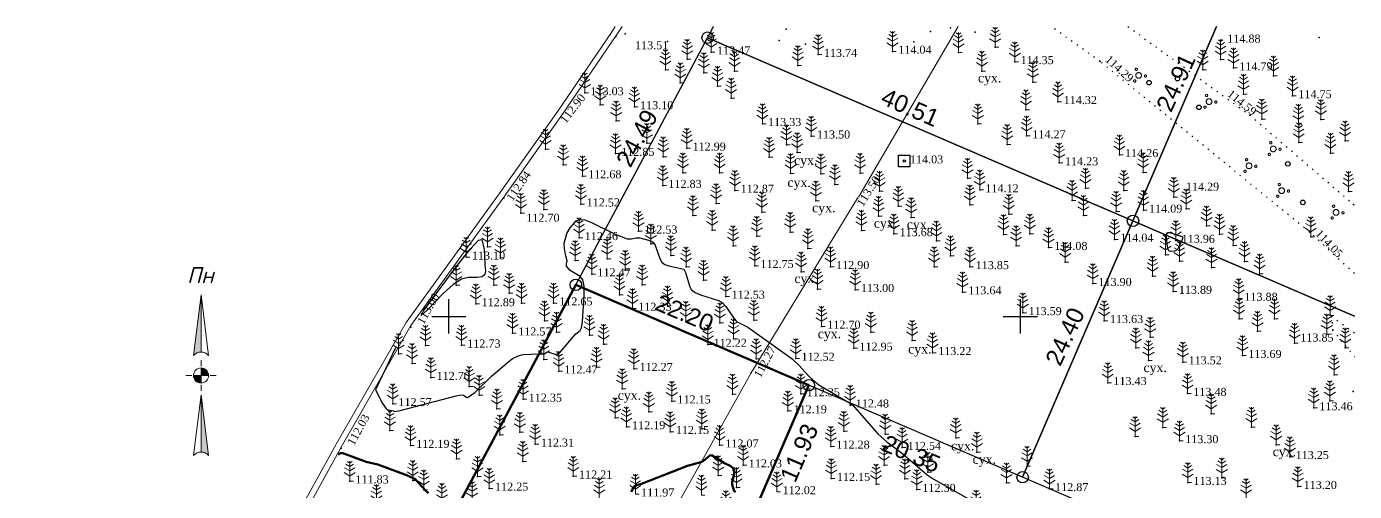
# Model space of a CAD drawing. Header units: millimetres. Extents: x 5405363 to 5405479, y 5524806 to 5524925.
# Drawn here: x 5405363.1 to 5405479.2, y 5524884.7 to 5524925.3 of the extents above; entities that cross this region are included whole.
import ezdxf
from ezdxf.enums import TextEntityAlignment as Align

# ---------------------------------------------------------------- set-up
doc = ezdxf.new("R2010")
doc.units = ezdxf.units.MM
doc.set_wipeout_variables(frame=1)
doc.linetypes.add('HIDDEN', pattern=[0.5, 0, -0.5])
doc.linetypes.add('суцільна', pattern=[50, 50, 0])
for name, color, linetype, lineweight in [('#Лист (текст_ПН)', 250, 'Continuous', 0), ('#Штамп', 250, 'Continuous', 0), ('11900000', 1, 'Continuous', 30), ('82323000', 185, 'Сеточный', 20), ('Контур', 7, 'HIDDEN', 30), ('ограждение', 7, 'ZABOR', 20), ('ТОЧКИ', 7, 'Continuous', 30), ('усл. знак', 7, 'суцільна', 20)]:
    doc.layers.add(name, color=color, linetype=linetype, lineweight=lineweight)
for name, color, linetype in [('SC007', 7, 'Continuous'), ('горизонтали', 42, 'Continuous'), ('Ділянки_Межі', 10, 'Continuous'), ('надписи', 7, 'Continuous'), ('отметки', 7, 'Continuous'), ('промеры', 185, 'Continuous'), ('Растительность', 7, 'Continuous')]:
    doc.layers.add(name, color=color, linetype=linetype)
doc.styles.get("Standard").update_dxf_attribs({"font": 'arial.ttf'})
doc.styles.add('times', font='times.ttf')
doc.styles.add('Мой_Топо', font='isocpeui.ttf')
doc.linetypes.add('ZABOR', pattern='A,1,-0.1,[132,ltypeshp.shx,S=0.25,R=0,X=-0.1,Y=0],-0.4,1', length=2.5)
doc.linetypes.add('ЗаборДерПр', pattern='A,1,[130,ltypeshp.shx,S=0.25,R=0,X=0,Y=-0.25],1.5', length=2.5)
doc.linetypes.add('Сеточный', pattern='A,2.2,["<",Standard,S=0.5,R=90,X=0,Y=0],2.2,["<",Standard,S=0.5,R=270,X=-0.5,Y=0],0.1', length=4.5)

# ---------------------------------------------------------------- blocks, each defined once
blk = doc.blocks.new('A$C51FE15A3')
at = {"layer": 'Растительность', "color": 94, "lineweight": 0}
for points in [[(-0.45, 1.17), (0, 0.9), (0.45, 1.17)], [(-0.34, 1.49), (0, 1.27), (0.34, 1.49)], [(-0.2, 1.73), (0, 1.58), (0.2, 1.73)], [(0, 1.75), (0, 0), (0.32, 0)], [(-0.49, 0.75), (0, 0.44), (0.49, 0.75)]]:
    blk.add_lwpolyline(points, dxfattribs=at)
blk = doc.blocks.new('SYMBOL902')
at = {"layer": 'SC007'}
blk.add_lwpolyline([(-1.25, -1.25), (-1.25, 1.25), (1.25, 1.25), (1.25, -1.25)], close=True, dxfattribs=at)
blk.add_circle((0, 0), 0.25, dxfattribs=at)
blk = doc.blocks.new('A$C72385B22')
at = {"layer": 'усл. знак'}
for centre, radius in [((0, 0), 0.625), ((-0.02, 1.49), 0.25), ((-1.29, -0.64), 0.25), ((1.28, -0.76), 0.25)]:
    blk.add_circle(centre, radius, dxfattribs=at)
blk = doc.blocks.new('*U31')
at = {"color": 0}
for points in [[(-0.113, 0), (-0.109, -0.029), (-0.097, -0.056)], [(-0.113, 0), (-0.097, -0.056), (0, 0)], [(-0.097, -0.056), (0, -0.113), (0, 0)], [(-0.097, -0.056), (-0.08, -0.08), (-0.056, -0.097)], [(-0.097, -0.056), (-0.056, -0.097), (0, -0.113)], [(-0.056, -0.097), (-0.029, -0.109), (0, -0.113)]]:
    blk.add_solid(points, dxfattribs=at)
blk = doc.blocks.new('*U32')
at = {"color": 0}
for points in [[(0, 0), (0.097, 0.056), (0, 0.113)], [(0.097, 0.056), (0.029, 0.109), (0, 0.113)], [(0, 0), (0.113, 0), (0.097, 0.056)], [(0.097, 0.056), (0.056, 0.097), (0.029, 0.109)], [(0.097, 0.056), (0.08, 0.08), (0.056, 0.097)], [(0.113, 0), (0.109, 0.029), (0.097, 0.056)]]:
    blk.add_solid(points, dxfattribs=at)
blk = doc.blocks.new('*U33')
at = {"color": 0}
for points in [[(0, -1.136), (0.021, -1.138), (0, -0.288)], [(0.021, -1.138), (0.042, -1.142), (0, -0.288)], [(0.042, -1.142), (0.062, -1.15), (0, -0.288)], [(0.062, -1.15), (0.081, -1.16), (0, -0.288)], [(0.081, -1.16), (0.098, -1.173), (0, -0.288)], [(0.098, -1.173), (0.113, -1.188), (0, -0.288)]]:
    blk.add_solid(points, dxfattribs=at)
blk = doc.blocks.new('*U34')
at = {"color": 0}
for points in [[(-0.113, 0.297), (-0.098, 0.312), (0, 1.197)], [(-0.098, 0.312), (-0.081, 0.325), (0, 1.197)], [(-0.081, 0.325), (-0.062, 0.335), (0, 1.197)], [(-0.062, 0.335), (-0.042, 0.343), (0, 1.197)], [(-0.042, 0.343), (-0.021, 0.347), (0, 1.197)], [(-0.021, 0.347), (0, 0.349), (0, 1.197)]]:
    blk.add_solid(points, dxfattribs=at)
blk = doc.blocks.new('#Північ')
at = {"color": 7}
blk.add_wipeout([(-2.9, 10.63), (2.9, 10.63), (2.9, -7.98), (-2.9, -7.98)], dxfattribs=at).dxf.layer = '#Лист (текст_ПН)'
at = {"layer": '#Лист (текст_ПН)'}
for p, q in [((-0.66, 1.75), (0, 7.04)), ((0, 7.04), (0, 2.05)), ((0, 7.04), (0.66, 1.75)), ((0, 1.34), (0, 0.81)), ((-1.34, 0), (-0.81, 0)), ((-0.66, 0), (0.66, 0)), ((0, 0.66), (0, -0.66)), ((1.34, 0), (0.81, 0)), ((0, -1.34), (0, -0.81)), ((-0.66, -6.99), (0, -1.69)), ((0, -1.69), (0.66, -6.99)), ((0, -1.69), (0, -6.69))]:
    blk.add_line(p, q, dxfattribs=at)
at = {"layer": '#Лист (текст_ПН)', "flags": 128}
for points in [[(0, 7.04), (-0.66, 1.75, -0.218585), (0, 2.05)], [(0, 0), (-0.66, 0, 0.414214), (0, -0.66)]]:
    blk.add_lwpolyline(points, format="xyb", close=True, dxfattribs=at)
at = {"layer": '#Лист (текст_ПН)'}
blk.add_circle((0, 0), 0.662, dxfattribs=at)
for centre in [(0, 1.18), (0, -7.56)]:
    blk.add_arc(centre, 0.874, 40.6798, 139.3202, dxfattribs=at)
at = {"layer": '#Лист (текст_ПН)', "xscale": 5.883850111352785, "yscale": 5.883850111352785, "zscale": 5.883850111352785}
for name in ['*U34', '*U31', '*U32', '*U33']:
    blk.add_blockref(name, (0, 0), dxfattribs=at)
at = {"layer": '#Лист (текст_ПН)', "style": 'Мой_Топо'}
blk.add_text('Пн', height=1.4, dxfattribs=at).set_placement((-1.22, 8.08))

msp = doc.modelspace()

# ---------------------------------------------------------------- linework, layer by layer
at = {"layer": '11900000', "color": 7}
for points in [[(5405400, 5524898.5, 0), (5405400, 5524901.5, 0)], [(5405400, 5524898.5, 0), (5405400, 5524901.5, 0)], [(5405450, 5524898.5, 0), (5405450, 5524901.5, 0)], [(5405450, 5524898.5, 0), (5405450, 5524901.5, 0)], [(5405398.5, 5524900, 0), (5405401.5, 5524900, 0)], [(5405398.5, 5524900, 0), (5405401.5, 5524900, 0)], [(5405448.5, 5524900, 0), (5405451.5, 5524900, 0)], [(5405448.5, 5524900, 0), (5405451.5, 5524900, 0)]]:
    msp.add_polyline3d(points, dxfattribs=at)
at = {"layer": '82323000', "color": 7}
for points, elevation in [([(5405444.55, 5524925.33), (5405435.83, 5524910.43)], 114.27), ([(5405435.74, 5524910.34), (5405426.44, 5524895.07), (5405419, 5524881.77), (5405408.87, 5524861.56), (5405400.19, 5524844.31), (5405393.4, 5524828.58), (5405385.21, 5524808.01), (5405384.27, 5524805.71)], 114.18)]:
    msp.add_lwpolyline(points, dxfattribs=dict(at, elevation=elevation))
at = {"layer": 'горизонтали', "color": 32}
msp.add_polyline3d([(5405395.32, 5524897.25, 112.5), (5405393.57, 5524893.57, 112.5), (5405394.19, 5524892.38, 112.5), (5405394.54, 5524891.89, 112.5), (5405394.67, 5524891.82, 112.5), (5405395.16, 5524891.75, 112.5), (5405395.28, 5524891.7, 112.5), (5405395.73, 5524891.76, 112.5), (5405400.64, 5524893.07, 112.5), (5405401.08, 5524893.13, 112.5), (5405401.29, 5524893.1, 112.5), (5405401.57, 5524892.92, 112.5), (5405401.7, 5524892.94, 112.5), (5405402.28, 5524893.35, 112.5), (5405403.74, 5524894.77, 112.5), (5405405.06, 5524895.91, 112.5), (5405405.58, 5524896.31, 112.5), (5405406.06, 5524896.56, 112.5), (5405406.49, 5524896.66, 112.5), (5405407.91, 5524896.72, 112.5), (5405408.34, 5524896.73, 112.5), (5405408.63, 5524896.89, 112.5), (5405408.94, 5524896.82, 112.5), (5405409.24, 5524896.7, 112.5), (5405409.46, 5524896.7, 112.5), (5405409.74, 5524896.87, 112.5), (5405411.12, 5524898.47, 112.5), (5405411.48, 5524898.76, 112.5), (5405411.6, 5524899.01, 112.5), (5405411.69, 5524899.54, 112.5), (5405411.84, 5524901.8, 112.5), (5405411.84, 5524902.63, 112.5), (5405411.72, 5524903.2, 112.5), (5405411.48, 5524903.49, 112.5), (5405410.6, 5524904.02, 112.5), (5405410.28, 5524904.4, 112.5), (5405410.28, 5524904.6, 112.5), (5405410.36, 5524904.85, 112.5), (5405410.22, 5524905.41, 112.5), (5405410.12, 5524905.94, 112.5), (5405410.1, 5524906.4, 112.5), (5405410.33, 5524907.23, 112.5), (5405410.6, 5524907.73, 112.5), (5405411.15, 5524908.34, 112.5), (5405411.46, 5524908.48, 112.5), (5405411.9, 5524908.44, 112.5), (5405412.49, 5524908.2, 112.5), (5405414.54, 5524907.18, 112.5), (5405415.6, 5524906.78, 112.5), (5405415.99, 5524906.77, 112.5), (5405416.35, 5524906.88, 112.5), (5405416.7, 5524906.87, 112.5), (5405417.48, 5524906.67, 112.5), (5405417.83, 5524906.52, 112.5), (5405417.98, 5524906.36, 112.5), (5405418.47, 5524905.05, 112.5), (5405418.64, 5524904.75, 112.5), (5405418.9, 5524904.54, 112.5), (5405419.24, 5524904.41, 112.5), (5405420.56, 5524904.12, 112.5), (5405420.71, 5524903.84, 112.5), (5405421.09, 5524902.59, 112.5), (5405421.21, 5524902.35, 112.5), (5405421.55, 5524902.08, 112.5), (5405422.02, 5524901.88, 112.5), (5405423.67, 5524901.37, 112.5), (5405423.95, 5524901.17, 112.5), (5405424.23, 5524900.85, 112.5), (5405425, 5524899.75, 112.5), (5405425.22, 5524899.53, 112.5), (5405426.15, 5524899.06, 112.5), (5405430.04, 5524896.29, 112.5), (5405430.17, 5524896.14, 112.5), (5405430.63, 5524895.73, 112.5), (5405431.45, 5524894.81, 112.5), (5405431.86, 5524894.42, 112.5), (5405432.38, 5524894.02, 112.5), (5405435.15, 5524892.39, 112.5), (5405435.31, 5524892.27, 112.5), (5405437.53, 5524889.74, 112.5), (5405438.32, 5524889.04, 112.5), (5405439.72, 5524888, 112.5), (5405441.86, 5524886.16, 112.5), (5405442.37, 5524885.81, 112.5), (5405446.55, 5524883.43, 112.5)], dxfattribs=at)
for points in [[(5405463.8, 5524905.92, 114), (5405463.65, 5524905.78, 114), (5405463.47, 5524905.71, 114), (5405463.17, 5524905.67, 114), (5405463, 5524905.72, 114), (5405462.89, 5524905.9, 114), (5405462.78, 5524906.84, 114), (5405462.79, 5524907.17, 114), (5405462.89, 5524907.33, 114), (5405463.07, 5524907.33, 114), (5405464.11, 5524906.99, 114), (5405464.18, 5524906.92, 114), (5405464.18, 5524906.77, 114), (5405463.8, 5524905.92, 114)], [(5405403.21, 5524903.98, 113), (5405403.16, 5524903.66, 113), (5405402.91, 5524903.47, 113), (5405402.48, 5524903.4, 113), (5405401.69, 5524903.41, 113), (5405401.1, 5524903.25, 113), (5405400.37, 5524902.78, 113), (5405399.51, 5524901.99, 113), (5405398.13, 5524900.56, 113), (5405397.58, 5524900.07, 113), (5405397.79, 5524900.48, 113), (5405400.76, 5524904.47, 113), (5405401.89, 5524905.9, 113), (5405402.6, 5524906.66, 113), (5405402.88, 5524906.73, 113), (5405403.09, 5524905.86, 113), (5405403.15, 5524904.55, 113), (5405403.21, 5524903.98, 113)]]:
    msp.add_polyline3d(points, close=True, dxfattribs=at)
at = {"layer": 'горизонтали', "color": 32, "lineweight": 50}
for points in [[(5405390.31, 5524887.93, 112), (5405390.31, 5524887.93, 112), (5405390.52, 5524888.05, 112), (5405390.73, 5524888.04, 112), (5405392.78, 5524887.29, 112), (5405393.79, 5524887.06, 112), (5405396.39, 5524886.09, 112), (5405397.06, 5524885.77, 112), (5405397.99, 5524884.74, 112), (5405398.22, 5524884.54, 112)], [(5405415.95, 5524884.67, 112), (5405416.18, 5524885.09, 112), (5405416.41, 5524885.24, 112), (5405416.86, 5524885.36, 112), (5405420.88, 5524886.94, 112), (5405422.06, 5524887.26, 112), (5405422.29, 5524887.37, 112), (5405422.83, 5524887.85, 112), (5405422.98, 5524887.86, 112), (5405424.11, 5524887.18, 112), (5405424.6, 5524886.95, 112), (5405424.85, 5524886.77, 112), (5405424.97, 5524886.54, 112), (5405424.96, 5524886.25, 112), (5405424.79, 5524885.5, 112), (5405424.78, 5524885.28, 112), (5405424.96, 5524884.76, 112), (5405425.09, 5524884.65, 112)]]:
    msp.add_polyline3d(points, dxfattribs=at)
at = {"layer": 'Ділянки_Межі'}
msp.add_lwpolyline([(5405411.11, 5524902.76), (5405422.64, 5524924.36), (5405459.85, 5524908.35), (5405450.2, 5524885.94), (5405431.5, 5524893.98)], close=True, dxfattribs=at)
at = {"layer": 'Ділянки_Межі', "lineweight": 25}
for points in [[(5405467.15, 5524925.33), (5405459.85, 5524908.35), (5405422.64, 5524924.36)], [(5405422.64, 5524924.36), (5405423.15, 5524925.33)], [(5405479.22, 5524873.45), (5405450.2, 5524885.94), (5405431.5, 5524893.98), (5405426.77, 5524883.04), (5405448.79, 5524873.4), (5405470.65, 5524863.83), (5405479.22, 5524860.07)]]:
    msp.add_lwpolyline(points, dxfattribs=at)
at = {"layer": 'Ділянки_Межі'}
for points in [[(5405459.85, 5524908.35), (5405467.15, 5524925.33)], [(5405450.2, 5524885.94), (5405459.85, 5524908.35), (5405479.22, 5524900.01)], [(5405479.22, 5524900.01), (5405459.85, 5524908.35)], [(5405479.22, 5524873.45), (5405450.2, 5524885.94)]]:
    msp.add_lwpolyline(points, dxfattribs=at)
at = {"layer": 'Ділянки_Межі', "lineweight": 50}
msp.add_lwpolyline([(5405376.96, 5524838.77), (5405411.11, 5524902.76), (5405431.5, 5524893.98), (5405426.77, 5524883.04), (5405398.65, 5524820.98), (5405395.06, 5524822.04)], close=True, dxfattribs=at)
at = {"layer": 'Контур', "color": 7, "linetype": 'HIDDEN'}
for points, elevation in [([(5405475.32, 5524907.36), (5405456.98, 5524922.28), (5405452.69, 5524925.33)], 113.34), ([(5405459.41, 5524925.33), (5405470.07, 5524917.59), (5405479.14, 5524909.78)], 113.34), ([(5405479.14, 5524909.78), (5405479.22, 5524909.71)], 114.05), ([(5405479.22, 5524903.76), (5405475.32, 5524907.36)], 113.34), ([(5405479.22, 5524898.52), (5405477.1, 5524900.08)], 111.8), ([(5405477.23, 5524900.08), (5405477.3, 5524898.82), (5405479.22, 5524896.49)], 111.8)]:
    msp.add_lwpolyline(points, dxfattribs=dict(at, elevation=elevation))
at = {"layer": 'ограждение', "color": 7, "linetype": 'ЗаборДерПр'}
for points, elevation in [([(5405415.16, 5524925.33), (5405414.63, 5524924.54), (5405409.94, 5524917.66), (5405404.82, 5524910.42), (5405396.69, 5524899.19), (5405390.57, 5524888.57), (5405384.62, 5524877.76), (5405377.68, 5524865.14), (5405372.14, 5524854.27), (5405365.74, 5524841.25), (5405363.06, 5524834.1)], 101.57), ([(5405479.22, 5524816.85), (5405460.69, 5524822.58), (5405442.32, 5524813.92), (5405421.13, 5524814.27), (5405398.62, 5524820.91), (5405395.6, 5524821.8), (5405376.96, 5524838.77), (5405397.23, 5524876.75), (5405411.41, 5524903.32), (5405417.81, 5524915.33), (5405423.16, 5524925.33)], 107.24)]:
    msp.add_lwpolyline(points, dxfattribs=dict(at, elevation=elevation))
at = {"layer": 'ограждение', "color": 7, "linetype": 'ByBlock', "elevation": 101.57}
msp.add_lwpolyline([(5405414.56, 5524925.33), (5405414.22, 5524924.82), (5405409.53, 5524917.94), (5405404.41, 5524910.71), (5405396.27, 5524899.46), (5405390.13, 5524888.82), (5405384.18, 5524878), (5405377.24, 5524865.37), (5405371.69, 5524854.49), (5405365.28, 5524841.45), (5405363.06, 5524835.53)], dxfattribs=at)
at = {"layer": 'отметки', "color": 7}
for p in [(5405414.6, 5524924.45, 113.5), (5405415.42, 5524924.71, 113.44), (5405429.51, 5524925.1, 113.69), (5405442.14, 5524924.91, 114.22), (5405443.88, 5524925.21, 114.42), (5405446.05, 5524924.84, 114.43), (5405476.13, 5524924.39, 114.86), (5405419.13, 5524924.02, 113.51), (5405428.9, 5524924.11, 113.67), (5405431.19, 5524923.79, 113.7), (5405440.69, 5524923.99, 114.22), (5405447.8, 5524923.52, 114.39), (5405467.6, 5524924.13, 114.88), (5405420.86, 5524922.47, 113.41), (5405422.96, 5524923.09, 113.47), (5405432.31, 5524922.88, 113.74), (5405438.82, 5524923.16, 114.04), (5405444.58, 5524923.06, 114.31), (5405449.51, 5524922.25, 114.35), (5405456.98, 5524922.28, 114.29), (5405467.52, 5524922.44, 114.82), (5405418.94, 5524921.56, 113.32), (5405422.3, 5524921.3, 113.43), (5405424.99, 5524921.43, 113.5), (5405430.54, 5524921.93, 113.58), (5405446.64, 5524921.44, 114.37), (5405465.95, 5524921.55, 114.67), (5405468.65, 5524921.71, 114.79), (5405472.13, 5524921.02, 114.76), (5405420.25, 5524920.42, 113.34), (5405423.51, 5524920.12, 113.42), (5405451.09, 5524920.46, 114.29), (5405411.89, 5524919.53, 113.03), (5405424.69, 5524919.08, 113.38), (5405453.29, 5524918.76, 114.32), (5405469.52, 5524919.41, 114.68), (5405473.82, 5524919.27, 114.75), (5405409.94, 5524917.66, 112.9), (5405413.25, 5524918.49, 113.04), (5405416.23, 5524918.31, 113.1), (5405450.49, 5524918.06, 114.24), (5405470.07, 5524917.59, 114.59), (5405414.64, 5524917.08, 112.92), (5405427.43, 5524916.84, 113.33), (5405446.27, 5524916.82, 114.27), (5405471.12, 5524917.25, 114.63), (5405474.32, 5524916.79, 114.75), (5405476.29, 5524917.21, 114.75), (5405417.33, 5524915.13, 112.93), (5405431.7, 5524915.75, 113.5), (5405450.55, 5524915.77, 114.27), (5405474.35, 5524915.2, 114.7), (5405478.4, 5524915.33, 114.72), (5405408.45, 5524914.61, 112.8), (5405414.58, 5524914.23, 112.85), (5405418.76, 5524913.95, 112.92), (5405420.82, 5524914.69, 112.99), (5405428.02, 5524913.91, 113.14), (5405429.53, 5524914.98, 113.29), (5405430.47, 5524914.32, 113.32), (5405448.84, 5524915.03, 114.23), (5405458.66, 5524914.12, 114.26), (5405477.12, 5524914.27, 114.7), (5405410.01, 5524913.25, 112.7), (5405453.4, 5524913.41, 114.23), (5405411.69, 5524912.27, 112.68), (5405420.48, 5524912.55, 112.88), (5405420.48, 5524912.54, 112.88), (5405423.69, 5524912.54, 112.97), (5405429.9, 5524912.49, 113.21), (5405432.55, 5524912.45, 113.45), (5405435.97, 5524912.51, 113.72), (5405445.37, 5524912.07, 114.22), (5405460.73, 5524912.57, 114.26), (5405418.71, 5524911.43, 112.83), (5405425.03, 5524911.01, 112.87), (5405433.78, 5524911.53, 113.47), (5405437.68, 5524910.94, 113.81), (5405446.44, 5524911.05, 114.12), (5405455.69, 5524911.21, 114.19), (5405459.04, 5524911.01, 114.16), (5405478.71, 5524910.92, 114.46), (5405404.8, 5524910.34, 112.84), (5405408.31, 5524909.34, 112.58), (5405411.56, 5524909.81, 112.52), (5405423.38, 5524909.86, 112.76), (5405432.12, 5524910.09, 113.13), (5405435.74, 5524910.34, 113.5), (5405439.32, 5524909.62, 113.85), (5405445.58, 5524909.75, 114.18), (5405454.52, 5524910.14, 114.13), (5405460.76, 5524909.27, 114.09), (5405463.42, 5524910.42, 114.29), (5405464.5, 5524909.4, 114.21), (5405479.14, 5524909.78, 114.39), (5405406.31, 5524909.02, 112.69), (5405421.36, 5524908.82, 112.73), (5405427.38, 5524909.12, 112.93), (5405437.59, 5524908.75, 113.67), (5405440.44, 5524908.63, 113.86), (5405448.98, 5524908.93, 114.18), (5405455.51, 5524908.83, 114.14), (5405458.38, 5524909.18, 114.11), (5405416.59, 5524907.44, 112.53), (5405423.03, 5524907.53, 112.71), (5405426.95, 5524907, 112.7), (5405429.86, 5524907.35, 112.95), (5405436.09, 5524907.52, 113.44), (5405438.93, 5524907.21, 113.68), (5405448.52, 5524907.16, 114.06), (5405450.82, 5524907.21, 114.12), (5405466.29, 5524907.9, 114.12), (5405467.42, 5524907.19, 114.13), (5405475.32, 5524907.36, 114.16), (5405475.4, 5524906.96, 114.05), (5405403.38, 5524906.08, 112.98), (5405411.39, 5524906.87, 112.46), (5405417.68, 5524906.33, 112.48), (5405424.86, 5524906.17, 112.78), (5405431.42, 5524905.93, 112.91), (5405442.65, 5524906.59, 113.89), (5405449.62, 5524906.18, 114.01), (5405452.46, 5524906.01, 114.08), (5405458.23, 5524906.73, 114.04), (5405463.61, 5524906.63, 113.96), (5405468.62, 5524906.2, 114.19), (5405401.52, 5524905.17, 113.1), (5405404.51, 5524905.11, 112.91), (5405411.06, 5524904.87, 112.45), (5405413.86, 5524905.02, 112.44), (5405419.43, 5524905.32, 112.55), (5405443.88, 5524905.3, 113.83), (5405453.92, 5524904.74, 114.03), (5405462.69, 5524905.38, 114.01), (5405463.91, 5524904.82, 114.04), (5405469.6, 5524904.79, 114), (5405412.5, 5524903.7, 112.47), (5405415.42, 5524904.04, 112.36), (5405420.75, 5524904.33, 112.51), (5405426.76, 5524904.43, 112.75), (5405430.81, 5524903.89, 112.81), (5405433.38, 5524904.34, 112.9), (5405442.45, 5524904.34, 113.68), (5405445.59, 5524904.33, 113.85), (5405461.57, 5524903.52, 113.94), (5405466.72, 5524904.26, 114), (5405470.93, 5524903.72, 114), (5405400.65, 5524902.73, 112.96), (5405403.93, 5524902.74, 112.96), (5405416.92, 5524902.75, 112.38), (5405422.28, 5524903.16, 112.59), (5405432.26, 5524902.39, 112.79), (5405435.55, 5524902.33, 113), (5405456.33, 5524902.86, 113.9), (5405405.28, 5524902.02, 112.77), (5405406.37, 5524901.16, 112.69), (5405409.16, 5524901.16, 112.65), (5405414.92, 5524901.88, 112.36), (5405424.24, 5524901.75, 112.53), (5405444.94, 5524902.13, 113.64), (5405463.36, 5524902.17, 113.89), (5405469.1, 5524901.56, 113.88), (5405402.37, 5524901.09, 112.89), (5405416.07, 5524900.69, 112.33), (5405419.12, 5524900.92, 112.34), (5405450.21, 5524900.31, 113.59), (5405477.1, 5524900.08, 113.85), (5405396.68, 5524899.07, 113), (5405408.36, 5524899.6, 112.64), (5405420.74, 5524899.58, 112.33), (5405423.72, 5524899.43, 112.42), (5405426.68, 5524899.66, 112.59), (5405432.61, 5524899.13, 112.7), (5405457.33, 5524899.62, 113.63), (5405469.13, 5524899.79, 113.89), (5405472.24, 5524899.78, 113.93), (5405405.57, 5524898.53, 112.58), (5405409.42, 5524898.63, 112.55), (5405412.3, 5524898.35, 112.46), (5405424.91, 5524898.04, 112.33), (5405436.92, 5524898.63, 112.98), (5405440.53, 5524897.9, 113.11), (5405461.35, 5524898.17, 113.59), (5405470.75, 5524898.7, 113.86), (5405473.99, 5524897.65, 113.85), (5405476.81, 5524898.46, 113.81), (5405395.61, 5524896.74, 112.81), (5405397.96, 5524897.46, 112.87), (5405401.11, 5524897.48, 112.73), (5405413.54, 5524897.57, 112.3), (5405413.55, 5524897.57, 112.28), (5405422.66, 5524897.54, 112.22), (5405435.42, 5524897.21, 112.95), (5405442.31, 5524896.82, 113.22), (5405460.11, 5524897.25, 113.56), (5405469.44, 5524896.57, 113.69), (5405478.42, 5524897.25, 113.73), (5405396.78, 5524895.89, 112.81), (5405408.31, 5524896.23, 112.48), (5405412.92, 5524895.55, 112.41), (5405416.18, 5524895.43, 112.27), (5405426.88, 5524896.3, 112.31), (5405430.35, 5524896.32, 112.52), (5405461.21, 5524896.13, 113.44), (5405464.21, 5524896.01, 113.52), (5405398.43, 5524894.65, 112.7), (5405409.61, 5524895.21, 112.47), (5405426.44, 5524895.07, 112.27), (5405457.64, 5524894.2, 113.43), (5405477.44, 5524894.9, 113.67), (5405401.79, 5524893.88, 112.55), (5405402.66, 5524893.11, 112.47), (5405415.16, 5524893.68, 112.24), (5405424.81, 5524893.21, 112.15), (5405430.8, 5524893.22, 112.35), (5405464.63, 5524893.25, 113.48), (5405479.12, 5524893.43, 113.57), (5405395.09, 5524892.36, 112.57), (5405404.21, 5524891.91, 112.42), (5405406.49, 5524892.75, 112.35), (5405419.5, 5524892.59, 112.15), (5405435.1, 5524892.24, 112.48), (5405475.66, 5524892, 113.46), (5405477.08, 5524892.63, 113.53), (5405414.54, 5524891.14, 112.29), (5405417.5, 5524891.65, 112.19), (5405429.66, 5524891.73, 112.19), (5405466.69, 5524891.48, 113.44), (5405394.85, 5524890.03, 112.27), (5405404.45, 5524889.64, 112.38), (5405406.22, 5524889.87, 112.32), (5405415.53, 5524890.34, 112.19), (5405419.36, 5524889.92, 112.15), (5405422.13, 5524890.17, 112.08), (5405434.56, 5524889.97, 112.29), (5405438.18, 5524889.71, 112.55), (5405462.46, 5524890.3, 113.35), (5405470.21, 5524890.32, 113.39), (5405390.58, 5524888.49, 112.03), (5405396.65, 5524888.71, 112.19), (5405407.55, 5524888.82, 112.31), (5405423.69, 5524888.74, 112.07), (5405433.41, 5524888.64, 112.28), (5405439.65, 5524888.53, 112.54), (5405444.35, 5524889.37, 112.81), (5405460.03, 5524889.5, 113.25), (5405463.92, 5524889.12, 113.3), (5405472.37, 5524888.78, 113.26), (5405400.67, 5524887.55, 112.27), (5405406.47, 5524887.33, 112.39), (5405446.2, 5524888.14, 112.89), (5405473.58, 5524887.73, 113.25), (5405410.89, 5524886.03, 112.2), (5405423.56, 5524886.08, 111.93), (5405425.74, 5524887, 112.03), (5405438.07, 5524886.99, 112.31), (5405441.9, 5524886.37, 112.52), (5405450.58, 5524886.9, 113), (5405391.33, 5524885.6, 111.83), (5405396.84, 5524885.66, 111.98), (5405402.5, 5524886.01, 112.26), (5405403.54, 5524884.97, 112.25), (5405425.16, 5524885.05, 112.03), (5405433.45, 5524885.82, 112.15), (5405437.37, 5524885.34, 112.16), (5405439.89, 5524885.8, 112.33), (5405448.78, 5524885.44, 112.78), (5405452.54, 5524884.93, 112.87), (5405464.64, 5524885.47, 113.13), (5405467.62, 5524885.88, 113.23), (5405474.28, 5524885.12, 113.2), (5405397.8, 5524884.84, 112), (5405440.93, 5524884.86, 112.3)]:
    msp.add_point(p, dxfattribs=at)
at = {"layer": 'Растительность', "color": 7}
for centre in [(5405463.75, 5524920.78), (5405461.25, 5524920.43), (5405465.62, 5524918.27), (5405473.4, 5524913.33), (5405474.71, 5524909.96)]:
    msp.add_circle(centre, 0.2, dxfattribs=at)
at = {"layer": 'ТОЧКИ'}
for centre in [(5405422.64, 5524924.36), (5405459.85, 5524908.35, 107.24), (5405411.11, 5524902.76), (5405431.5, 5524893.98), (5405450.2, 5524885.94)]:
    msp.add_circle(centre, 0.5, dxfattribs=at)

# ---------------------------------------------------------------- block references
at = {"layer": 'отметки', "color": 7, "xscale": 0.400000000372529, "yscale": 0.400000000372529, "zscale": 0.400000000372529}
msp.add_blockref('SYMBOL902', (5405439.84, 5524913.58, 114.03), dxfattribs=at)
at = {"layer": 'Растительность', "color": 7}
for p in [(5405422.96, 5524923.09, 113.47), (5405432.31, 5524922.88, 113.74), (5405438.82, 5524923.16, 114.04), (5405444.58, 5524923.06, 114.31), (5405447.8, 5524923.52, 114.39), (5405418.94, 5524921.56, 113.32), (5405420.86, 5524922.47, 113.41), (5405430.54, 5524921.93, 113.58), (5405449.51, 5524922.25, 114.35), (5405465.95, 5524921.55, 114.67), (5405467.52, 5524922.44, 114.82), (5405468.65, 5524921.71, 114.79), (5405420.25, 5524920.42, 113.34), (5405422.3, 5524921.3, 113.43), (5405424.99, 5524921.43, 113.5), (5405446.64, 5524921.44, 114.37), (5405451.09, 5524920.46, 114.29), (5405472.13, 5524921.02, 114.76), (5405411.89, 5524919.53, 113.03), (5405423.51, 5524920.12, 113.42), (5405469.52, 5524919.41, 114.68), (5405473.82, 5524919.27, 114.75), (5405413.25, 5524918.49, 113.04), (5405416.23, 5524918.31, 113.1), (5405424.69, 5524919.08, 113.38), (5405450.49, 5524918.06, 114.24), (5405453.29, 5524918.76, 114.32), (5405414.64, 5524917.08, 112.92), (5405427.43, 5524916.84, 113.33), (5405446.27, 5524916.82, 114.27), (5405471.12, 5524917.25, 114.63), (5405476.29, 5524917.21, 114.75), (5405431.7, 5524915.75, 113.5), (5405450.55, 5524915.77, 114.27), (5405474.32, 5524916.79, 114.75), (5405408.45, 5524914.61, 112.8), (5405417.33, 5524915.13, 112.93), (5405420.82, 5524914.69, 112.99), (5405429.53, 5524914.98, 113.29), (5405448.84, 5524915.03, 114.23), (5405474.35, 5524915.2, 114.7), (5405478.4, 5524915.33, 114.72), (5405414.58, 5524914.23, 112.85), (5405418.76, 5524913.95, 112.92), (5405428.02, 5524913.91, 113.14), (5405430.47, 5524914.32, 113.32), (5405453.4, 5524913.41, 114.23), (5405458.66, 5524914.12, 114.26), (5405477.12, 5524914.27, 114.7), (5405410.01, 5524913.25, 112.7), (5405411.69, 5524912.27, 112.68), (5405420.48, 5524912.55, 112.88), (5405423.69, 5524912.54, 112.97), (5405429.9, 5524912.49, 113.21), (5405432.55, 5524912.45, 113.45), (5405435.97, 5524912.51, 113.72), (5405460.73, 5524912.57, 114.26), (5405418.71, 5524911.43, 112.83), (5405425.03, 5524911.01, 112.87), (5405433.78, 5524911.53, 113.47), (5405445.37, 5524912.07, 114.22), (5405446.44, 5524911.05, 114.12), (5405455.69, 5524911.21, 114.19), (5405459.04, 5524911.01, 114.16), (5405423.38, 5524909.86, 112.76), (5405432.12, 5524910.09, 113.13), (5405437.68, 5524910.94, 113.81), (5405454.52, 5524910.14, 114.13), (5405463.42, 5524910.42, 114.29), (5405478.71, 5524910.92, 114.46), (5405406.31, 5524909.02, 112.69), (5405408.31, 5524909.34, 112.58), (5405411.56, 5524909.81, 112.52), (5405421.36, 5524908.82, 112.73), (5405427.38, 5524909.12, 112.93), (5405437.59, 5524908.75, 113.67), (5405439.32, 5524909.62, 113.85), (5405445.58, 5524909.75, 114.18), (5405448.98, 5524908.93, 114.18), (5405455.51, 5524908.83, 114.14), (5405458.38, 5524909.18, 114.11), (5405460.76, 5524909.27, 114.09), (5405464.5, 5524909.4, 114.21), (5405423.03, 5524907.53, 112.71), (5405436.09, 5524907.52, 113.44), (5405440.44, 5524908.63, 113.86), (5405466.29, 5524907.9, 114.12), (5405411.39, 5524906.87, 112.46), (5405416.59, 5524907.44, 112.53), (5405426.95, 5524907, 112.7), (5405429.86, 5524907.35, 112.95), (5405438.93, 5524907.21, 113.68), (5405442.65, 5524906.59, 113.89), (5405448.52, 5524907.16, 114.06), (5405450.82, 5524907.21, 114.12), (5405458.23, 5524906.73, 114.04), (5405463.61, 5524906.63, 113.96), (5405467.42, 5524907.19, 114.13), (5405475.4, 5524906.96, 114.05), (5405403.38, 5524906.08, 112.98), (5405417.68, 5524906.33, 112.48), (5405419.43, 5524905.32, 112.55), (5405424.86, 5524906.17, 112.78), (5405431.42, 5524905.93, 112.91), (5405443.88, 5524905.3, 113.83), (5405449.62, 5524906.18, 114.01), (5405452.46, 5524906.01, 114.08), (5405462.69, 5524905.38, 114.01), (5405468.62, 5524906.2, 114.19), (5405401.52, 5524905.17, 113.1), (5405404.51, 5524905.11, 112.91), (5405411.06, 5524904.87, 112.45), (5405413.86, 5524905.02, 112.44), (5405415.42, 5524904.04, 112.36), (5405420.75, 5524904.33, 112.51), (5405426.76, 5524904.43, 112.75), (5405433.38, 5524904.34, 112.9), (5405442.45, 5524904.34, 113.68), (5405445.59, 5524904.33, 113.85), (5405453.92, 5524904.74, 114.03), (5405463.91, 5524904.82, 114.04), (5405466.72, 5524904.26, 114), (5405469.6, 5524904.79, 114), (5405412.5, 5524903.7, 112.47), (5405422.28, 5524903.16, 112.59), (5405430.81, 5524903.89, 112.81), (5405461.57, 5524903.52, 113.94), (5405470.93, 5524903.72, 114), (5405400.65, 5524902.73, 112.96), (5405403.93, 5524902.74, 112.96), (5405405.28, 5524902.02, 112.77), (5405414.92, 5524901.88, 112.36), (5405416.92, 5524902.75, 112.38), (5405424.24, 5524901.75, 112.53), (5405432.26, 5524902.39, 112.79), (5405435.55, 5524902.33, 113), (5405444.94, 5524902.13, 113.64), (5405456.33, 5524902.86, 113.9), (5405463.36, 5524902.17, 113.89), (5405402.37, 5524901.09, 112.89), (5405406.37, 5524901.16, 112.69), (5405409.16, 5524901.16, 112.65), (5405416.07, 5524900.69, 112.33), (5405419.12, 5524900.92, 112.34), (5405469.1, 5524901.56, 113.88), (5405408.36, 5524899.6, 112.64), (5405420.74, 5524899.58, 112.33), (5405423.72, 5524899.43, 112.42), (5405426.68, 5524899.66, 112.59), (5405450.21, 5524900.31, 113.59), (5405457.33, 5524899.62, 113.63), (5405469.13, 5524899.79, 113.89), (5405472.24, 5524899.78, 113.93), (5405477.1, 5524900.08, 111.8), (5405405.57, 5524898.53, 112.58), (5405409.42, 5524898.63, 112.55), (5405412.3, 5524898.35, 112.46), (5405432.61, 5524899.13, 112.7), (5405436.92, 5524898.63, 112.98), (5405470.75, 5524898.7, 113.86), (5405476.81, 5524898.46, 113.81), (5405397.96, 5524897.46, 112.87), (5405401.11, 5524897.48, 112.73), (5405413.54, 5524897.57, 112.3), (5405422.66, 5524897.54, 112.22), (5405424.91, 5524898.04, 112.33), (5405435.42, 5524897.21, 112.95), (5405440.53, 5524897.9, 113.11), (5405460.11, 5524897.25, 113.56), (5405461.35, 5524898.17, 113.59), (5405473.99, 5524897.65, 113.85), (5405478.42, 5524897.25, 113.73), (5405395.61, 5524896.74, 112.81), (5405408.31, 5524896.23, 112.48), (5405426.88, 5524896.3, 112.31), (5405430.35, 5524896.32, 112.52), (5405442.31, 5524896.82, 113.22), (5405461.21, 5524896.13, 113.44), (5405464.21, 5524896.01, 113.52), (5405469.44, 5524896.57, 113.69), (5405396.78, 5524895.89, 112.81), (5405409.61, 5524895.21, 112.47), (5405412.92, 5524895.55, 112.41), (5405416.18, 5524895.43, 112.27), (5405477.44, 5524894.9, 113.67), (5405398.43, 5524894.65, 112.7), (5405401.79, 5524893.88, 112.55), (5405415.16, 5524893.68, 112.24), (5405457.64, 5524894.2, 113.43), (5405402.66, 5524893.11, 112.47), (5405406.49, 5524892.75, 112.35), (5405419.5, 5524892.59, 112.15), (5405424.81, 5524893.21, 112.15), (5405430.8, 5524893.22, 112.35), (5405464.63, 5524893.25, 113.48), (5405477.08, 5524892.63, 113.53), (5405395.09, 5524892.36, 112.57), (5405404.21, 5524891.91, 112.42), (5405417.5, 5524891.65, 112.19), (5405429.66, 5524891.73, 112.19), (5405435.1, 5524892.24, 112.48), (5405466.69, 5524891.48, 113.44), (5405475.66, 5524892, 113.46), (5405414.54, 5524891.14, 112.29), (5405415.53, 5524890.34, 112.19), (5405422.13, 5524890.17, 112.08), (5405462.46, 5524890.3, 113.35), (5405470.21, 5524890.32, 113.39), (5405394.85, 5524890.03, 112.27), (5405404.45, 5524889.64, 112.38), (5405406.22, 5524889.87, 112.32), (5405419.36, 5524889.92, 112.15), (5405434.56, 5524889.97, 112.29), (5405438.18, 5524889.71, 112.55), (5405444.35, 5524889.37, 112.81), (5405460.03, 5524889.5, 113.25), (5405463.92, 5524889.12, 113.3), (5405396.65, 5524888.71, 112.19), (5405407.55, 5524888.82, 112.31), (5405423.69, 5524888.74, 112.07), (5405433.41, 5524888.64, 112.28), (5405439.65, 5524888.53, 112.54), (5405446.2, 5524888.14, 112.89), (5405472.37, 5524888.78, 113.26), (5405400.67, 5524887.55, 112.27), (5405406.47, 5524887.33, 112.39), (5405425.74, 5524887, 112.03), (5405438.07, 5524886.99, 112.31), (5405450.58, 5524886.9, 113), (5405473.58, 5524887.73, 113.25), (5405391.33, 5524885.6, 111.83), (5405396.84, 5524885.66, 111.98), (5405402.5, 5524886.01, 112.26), (5405410.89, 5524886.03, 112.2), (5405423.56, 5524886.08, 111.93), (5405433.45, 5524885.82, 112.15), (5405439.89, 5524885.8, 112.33), (5405441.9, 5524886.37, 112.52), (5405448.78, 5524885.44, 112.78), (5405464.64, 5524885.47, 113.13), (5405467.62, 5524885.88, 113.23), (5405397.8, 5524884.84, 112), (5405403.54, 5524884.97, 112.25), (5405416.32, 5524884.46, 111.97), (5405422.09, 5524884.38, 111.87), (5405425.16, 5524885.05, 112.03), (5405428.7, 5524884.66, 112.02), (5405437.37, 5524885.34, 112.16), (5405440.93, 5524884.86, 112.3), (5405452.54, 5524884.93, 112.87), (5405474.28, 5524885.12, 113.2), (5405393.67, 5524883.56, 111.7), (5405399.4, 5524883.66, 112.01), (5405402.04, 5524883.81, 112.16), (5405413.16, 5524884.09, 112.14), (5405469.74, 5524884.08, 113.13), (5405424.24, 5524883.02, 111.89), (5405446.13, 5524883.06, 112.45)]:
    msp.add_blockref('A$C51FE15A3', p, dxfattribs=at)
at = {"layer": 'усл. знак', "color": 7, "linetype": 'суцільна', "lineweight": 13, "xscale": 0.3999999998750298, "yscale": 0.3999999998750298, "zscale": 0.3999999998750298, "rotation": 265.3647753868261}
for p in [(5405460.35, 5524921.06), (5405466.5, 5524918.77), (5405472.12, 5524914.64), (5405470, 5524913.16), (5405472.86, 5524910.99), (5405477.62, 5524909.09)]:
    msp.add_blockref('A$C72385B22', p, dxfattribs=at)

# ---------------------------------------------------------------- texts
at = {"layer": 'надписи', "color": 7, "style": 'times'}
for p in [(5405446.29, 5524921.25, 111.86), (5405430.2, 5524914.04, 111.86), (5405429.62, 5524912.11, 111.86), (5405431.78, 5524909.9, 111.86), (5405437.18, 5524908.55, 111.86), (5405440.06, 5524908.44, 111.86), (5405430.23, 5524903.71, 111.86), (5405432.27, 5524898.89, 111.86), (5405440.18, 5524897.55, 111.86), (5405460.77, 5524895.93, 111.86), (5405414.77, 5524893.51, 111.86), (5405443.93, 5524889.09, 111.86), (5405472.07, 5524888.58, 111.86), (5405445.82, 5524887.92, 111.86)]:
    msp.add_text('сух.', height=0.8, dxfattribs=at).set_placement(p, align=Align.TOP_LEFT)
at = {"layer": 'отметки', "color": 7, "style": 'times'}
for s, p in [('114.88', (5405468.1, 5524924.63, 114.88)), ('113.51', (5405416.29, 5524924.05, 113.51)), ('113.47', (5405423.46, 5524923.59, 113.47)), ('113.74', (5405432.81, 5524923.38, 113.74)), ('114.04', (5405439.32, 5524923.66, 114.04)), ('114.35', (5405450.01, 5524922.75, 114.35)), ('114.79', (5405469.15, 5524922.21, 114.79)), ('113.03', (5405412.39, 5524920.03, 113.03)), ('114.75', (5405474.32, 5524919.77, 114.75)), ('113.10', (5405416.73, 5524918.81, 113.1)), ('114.32', (5405453.79, 5524919.26, 114.32)), ('113.33', (5405427.93, 5524917.34, 113.33)), ('113.50', (5405432.2, 5524916.25, 113.5)), ('114.27', (5405451.05, 5524916.27, 114.27)), ('112.99', (5405421.32, 5524915.19, 112.99)), ('112.85', (5405415.08, 5524914.73, 112.85)), ('114.03', (5405440.34, 5524914.08, 114.03)), ('114.03', (5405440.34, 5524914.08, 114.03)), ('114.23', (5405453.9, 5524913.91, 114.23)), ('114.26', (5405459.16, 5524914.62, 114.26)), ('112.68', (5405412.19, 5524912.77, 112.68)), ('112.83', (5405419.21, 5524911.93, 112.83)), ('114.29', (5405464.48, 5524911.69, 114.29)), ('112.87', (5405425.53, 5524911.51, 112.87)), ('114.12', (5405446.94, 5524911.55, 114.12)), ('112.52', (5405412.06, 5524910.31, 112.52)), ('114.09', (5405461.26, 5524909.77, 114.09)), ('112.70', (5405406.78, 5524908.97, 112.69)), ('112.46', (5405411.89, 5524907.37, 112.46)), ('112.53', (5405417.09, 5524907.94, 112.53)), ('113.68', (5405439.43, 5524907.71, 113.68)), ('114.04', (5405458.73, 5524907.23, 114.04)), ('113.96', (5405464.11, 5524907.13, 113.96)), ('114.08', (5405452.96, 5524906.51, 114.08)), ('113.10', (5405402.02, 5524905.67, 113.1)), ('112.75', (5405427.26, 5524904.93, 112.75)), ('112.90', (5405433.88, 5524904.84, 112.9)), ('113.85', (5405446.09, 5524904.83, 113.85)), ('112.47', (5405413, 5524904.2, 112.47)), ('113.00', (5405436.05, 5524902.83, 113)), ('113.64', (5405445.44, 5524902.63, 113.64)), ('113.90', (5405456.83, 5524903.36, 113.9)), ('113.89', (5405463.86, 5524902.67, 113.89)), ('112.89', (5405402.87, 5524901.59, 112.89)), ('112.65', (5405409.66, 5524901.66, 112.65)), ('112.33', (5405416.57, 5524901.19, 112.33)), ('112.53', (5405424.74, 5524902.25, 112.53)), ('113.88', (5405469.6, 5524902.06, 113.88)), ('113.59', (5405450.71, 5524900.81, 113.59)), ('113.63', (5405457.83, 5524900.12, 113.63)), ('112.57', (5405406.07, 5524899.03, 112.58)), ('112.70', (5405433.11, 5524899.63, 112.7)), ('112.73', (5405401.61, 5524897.98, 112.73)), ('112.22', (5405423.16, 5524898.04, 112.22)), ('112.95', (5405435.92, 5524897.71, 112.95)), ('112.52', (5405430.85, 5524896.82, 112.52)), ('113.22', (5405442.81, 5524897.32, 113.22)), ('113.52', (5405464.71, 5524896.51, 113.52)), ('113.69', (5405469.94, 5524897.07, 113.69)), ('112.47', (5405410.11, 5524895.71, 112.47)), ('112.27', (5405416.68, 5524895.93, 112.27)), ('112.70', (5405398.93, 5524895.15, 112.7)), ('113.43', (5405458.14, 5524894.7, 113.43)), ('112.35', (5405406.99, 5524893.25, 112.35)), ('112.15', (5405420, 5524893.09, 112.15)), ('112.35', (5405431.3, 5524893.72, 112.35)), ('113.48', (5405465.13, 5524893.75, 113.48)), ('112.57', (5405395.59, 5524892.86, 112.57)), ('112.19', (5405430.16, 5524892.23, 112.19)), ('112.48', (5405435.6, 5524892.74, 112.48)), ('113.46', (5405476.16, 5524892.5, 113.46)), ('112.19', (5405416.03, 5524890.84, 112.19)), ('112.15', (5405419.86, 5524890.42, 112.15)), ('113.30', (5405464.42, 5524889.62, 113.3)), ('112.19', (5405397.15, 5524889.21, 112.19)), ('112.31', (5405408.05, 5524889.32, 112.31)), ('112.07', (5405424.19, 5524889.24, 112.07)), ('112.28', (5405433.91, 5524889.14, 112.28)), ('112.54', (5405440.15, 5524889.03, 112.54)), ('112.03', (5405426.24, 5524887.5, 112.03)), ('113.25', (5405474.08, 5524888.23, 113.25)), ('111.83', (5405391.83, 5524886.1, 111.83)), ('112.21', (5405411.39, 5524886.53, 112.2)), ('112.15', (5405433.95, 5524886.32, 112.15)), ('112.25', (5405404.04, 5524885.47, 112.25)), ('111.97', (5405416.82, 5524884.96, 111.97)), ('112.02', (5405429.2, 5524885.16, 112.02)), ('112.30', (5405441.43, 5524885.36, 112.3)), ('112.87', (5405453.04, 5524885.43, 112.87)), ('113.13', (5405465.14, 5524885.97, 113.13)), ('113.20', (5405474.78, 5524885.62, 113.2))]:
    msp.add_text(s, height=0.7, dxfattribs=at).set_placement(p, align=Align.TOP_LEFT)
for s, rotation, p in [('114.29', 317.5161, (5405457.83, 5524922.89, 114.29)), ('114.59', 321.0476, (5405468.48, 5524919.87, 114.59)), ('112.90', 52.3423, (5405409.67, 5524917.23, 112.9)), ('112.84', 55.1506, (5405404.98, 5524910.4, 112.84)), ('113.50', 57.9707, (5405435.63, 5524909.9, 113.5)), ('114.05', 313.7097, (5405476.26, 5524907.66, 114.05)), ('113.00', 61.1135, (5405397.18, 5524899.57, 113)), ('112.27', 62.049, (5405426.65, 5524894.9, 112.27)), ('112.03', 61.1135, (5405391.08, 5524888.99, 112.03))]:
    msp.add_text(s, height=0.7, rotation=rotation, dxfattribs=at).set_placement(p, align=Align.TOP_LEFT)
msp.add_text('113.85', height=0.7, dxfattribs=at).set_placement((5405474.49, 5524898.15, 113.85), align=Align.MIDDLE_LEFT)
at = {"layer": 'промеры', "char_height": 1.5, "attachment_point": 1}
for s, insert, rotation in [('24.91', (5405461.82, 5524918.38), 65.2155), ('40.51', (5405438.27, 5524920, -107.24), 336.3558), ('24.49', (5405414.56, 5524913.62), 61.9128), ('22.20', (5405418.5, 5524902.01), 337.0381), ('24.40', (5405452.12, 5524896.18), 65.2155), ('11.93', (5405428.92, 5524885.96), 66.8526), ('20.35', (5405438.34, 5524889.71), 337.0381)]:
    msp.add_mtext(s, dxfattribs=dict(at, insert=insert, rotation=rotation))

# ---------------------------------------------------------------- next in the draw order: block references
at = {"layer": '#Штамп'}
msp.add_blockref('#Північ', (5405378.32, 5524894.83), dxfattribs=at)

doc.saveas('drawing.dxf')
